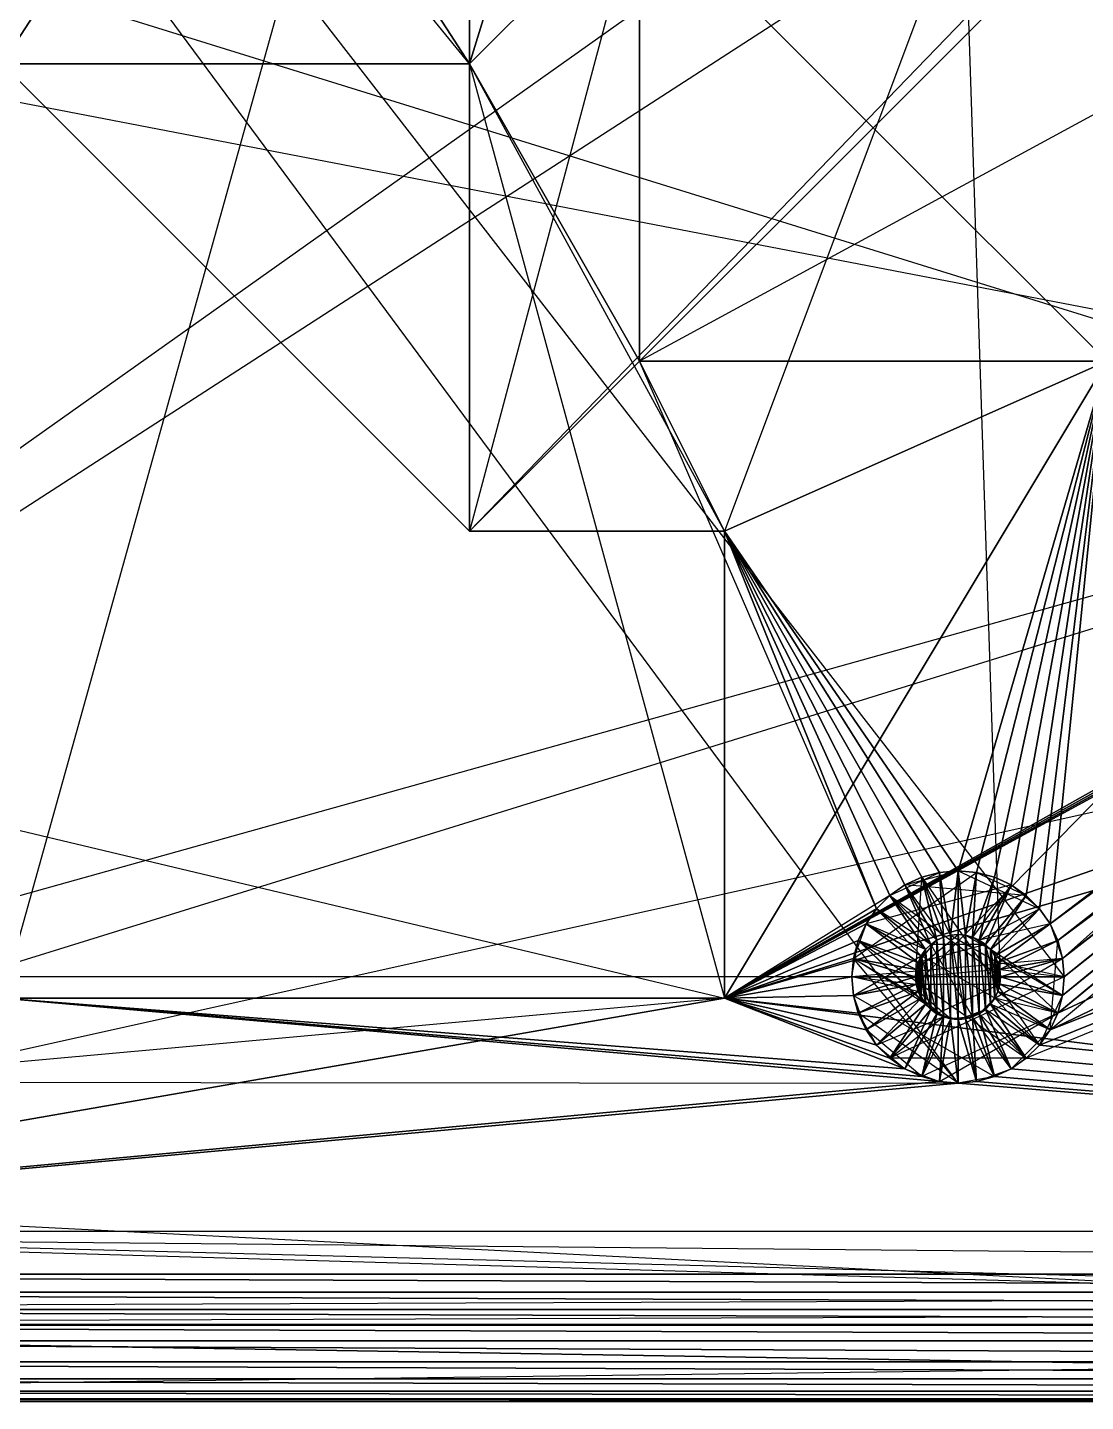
# Model space of a CAD drawing. Extents: x -139 to 143, y -92 to 96.
# Drawn here: x -56.2 to 2.4, y -92.4 to -16.4 of the extents above; entities that cross this region are included whole.
import ezdxf

# ---------------------------------------------------------------- set-up
doc = ezdxf.new("R2010")
doc.units = 0
doc.layers.get('0').update_dxf_attribs({"linetype": 'CONTINUOUS'})

msp = doc.modelspace()

# ---------------------------------------------------------------- linework, layer by layer
at = {"color": 7}
for points in [[(129.709, -88.192, -0.822), (-124.985, -88.192, -0.822), (-129.233, -92.422, -0.822), (-124.985, -88.192, -0.822), (-125.885, -88.822, -0.822), (-129.233, -92.422, -0.822), (-129.233, -92.422, -0.822), (-125.885, -88.822, -0.822), (-126.943, -89.316, -0.822), (-129.233, -92.422, -0.822), (-129.233, -92.422, -0.822), (-126.943, -89.316, -0.822), (-128.07, -89.618, -0.822), (-129.233, -92.422, -0.822), (-129.233, -92.422, -0.822), (-128.07, -89.618, -0.822), (-129.233, -89.72, -0.822), (-129.233, -92.422, -0.822), (-124.985, -88.192, -0.822), (-129.233, -92.422, -0.822), (133.958, -92.422, -0.822), (-124.985, -88.192, -0.822), (133.958, 95.572, -0.822)], [(133.958, 95.572, 5.052), (-129.233, 95.572, -0.587), (133.958, 95.572, 5.052), (-129.233, 95.572, 5.052), (-129.233, 95.572, -0.587), (-129.233, -92.422, -0.587), (133.958, -92.422, -0.822), (-129.233, -92.422, -0.822), (-129.233, -92.422, -0.587), (-129.233, -92.422, -0.587), (133.958, -92.422, -0.587)], [(143.358, -83.022, -0.822), (-138.633, -83.022, -0.587), (-135.931, -83.022, -0.822), (-138.633, -83.022, -0.822), (-138.633, -83.022, -0.587), (-135.931, -83.022, -0.822), (-138.633, -83.022, -0.587), (-135.931, -83.022, -0.587), (-135.931, -83.022, -0.822), (-129.233, -92.422, -0.587), (-129.233, -89.72, -0.822), (-129.233, -89.72, -0.587), (-129.233, -92.422, -0.587), (-129.233, -89.72, -0.822), (-129.233, -92.422, -0.587), (-129.233, -92.422, -0.822), (-129.233, -89.72, -0.822), (-129.233, 92.869, -0.587)], [(132.326, -92.279, 5.052), (-127.601, -92.279, 5.052), (-126.019, -91.855, 5.052), (132.326, -92.279, 5.052), (-127.601, -92.279, 5.052), (133.958, -92.422, 5.052), (-129.233, -92.422, 5.052), (-127.601, -92.279, 5.052), (-121.422, 91.342, 5.052), (126.757, 92.214, 5.052)], [(133.958, -92.422, -0.587), (-134.403, -78.774, -0.822), (-134.403, 81.923, -5.287), (-134.403, 81.923, -0.822), (-134.403, -78.774, -0.822), (-134.403, 81.923, -5.287), (-134.403, -78.774, -0.822), (-134.403, -78.774, -5.287), (-134.403, 81.923, -5.287), (-134.403, -75.211, 5.287), (-134.403, 78.361, 5.052), (-134.403, 78.361, 5.287), (-134.403, -75.211, 5.287), (-134.403, 78.361, 5.052), (-134.403, -75.211, 5.287), (-134.403, -75.211, 5.052), (-134.403, 78.361, 5.052), (128.158, 89.521, -5.287), (-122.968, 88.522, -5.287), (127.692, 88.522, -5.287)], [(124.893, -85.372, -0.587), (-122.968, -85.372, -5.287), (127.692, -85.372, -5.287), (-120.169, -85.372, -0.587), (-122.968, -85.372, -5.287), (124.893, -85.372, -0.587), (-120.169, -85.372, -0.587), (-122.968, -85.372, -5.287), (-120.169, -85.372, -0.587), (-122.968, -85.372, -0.587), (-122.968, -85.372, -5.287), (-120.169, 88.522, -0.117), (124.893, 88.522, -0.587), (-120.169, 88.522, -0.587), (-120.169, 88.522, -0.117), (124.893, 88.522, -0.587), (-120.169, 88.522, -0.117), (124.893, 88.522, -0.117)], [(-138.633, 86.172, -0.822), (-135.033, -79.674, -0.822), (-138.633, -83.022, -0.822), (-135.527, -80.732, -0.822), (-135.033, -79.674, -0.822), (-135.527, -80.732, -0.822), (-138.633, -83.022, -0.822), (-135.829, -81.859, -0.822), (-135.527, -80.732, -0.822), (-135.829, -81.859, -0.822), (-138.633, -83.022, -0.822), (-135.931, -83.022, -0.822), (-135.829, -81.859, -0.822), (132.795, -89.618, -0.822)], [(-123.433, -86.371, -5.287), (143.358, 86.172, 5.052)], [(-134.403, 81.923, -5.287), (-134.364, -78.717, -5.287), (-134.403, 81.923, -5.287), (-134.403, -78.774, -5.287), (-134.364, -78.717, -5.287), (-122.968, -85.372, -5.287), (128.158, -86.371, -5.287)], [(-7.002, 71.664, -0.117), (-2.373, -68.515, -0.117), (-2.373, -69.331, -0.117), (-2.338, -68.923, -0.117), (-2.373, -68.515, -0.117), (-2.479, -68.119, -0.117), (-2.373, -69.331, -0.117), (-2.373, -68.515, -0.117), (-2.479, -68.119, -0.117), (-2.479, -68.119, -0.117), (-2.479, -69.727, -0.117), (-2.373, -69.331, -0.117), (-2.479, -68.119, -0.117), (-2.652, -67.748, -0.117), (-2.479, -69.727, -0.117), (-2.479, -68.119, -0.117), (-2.652, -67.748, -0.117), (-2.652, -67.748, -0.117), (-2.652, -70.098, -0.117), (-2.479, -69.727, -0.117), (-2.652, -67.748, -0.117), (-2.887, -67.412, -0.117), (-2.652, -70.098, -0.117), (-2.652, -67.748, -0.117), (-2.887, -67.412, -0.117), (-2.887, -67.412, -0.117), (-2.887, -70.433, -0.117), (-2.652, -70.098, -0.117), (-2.887, -67.412, -0.117), (-3.177, -67.123, -0.117), (-2.887, -70.433, -0.117), (-2.887, -67.412, -0.117), (-3.177, -67.123, -0.117), (-3.177, -67.123, -0.117), (-3.177, -70.723, -0.117), (-2.887, -70.433, -0.117), (-3.177, -67.123, -0.117), (-3.513, -66.888, -0.117), (-3.177, -70.723, -0.117), (-3.177, -67.123, -0.117), (-3.513, -66.888, -0.117), (-3.513, -66.888, -0.117), (-3.513, -70.958, -0.117), (-3.177, -70.723, -0.117), (-3.513, -66.888, -0.117), (-3.884, -66.715, -0.117), (-3.513, -70.958, -0.117), (-3.513, -66.888, -0.117), (-3.884, -66.715, -0.117), (-3.884, -66.715, -0.117), (-3.884, -71.131, -0.117), (-3.513, -70.958, -0.117), (-3.884, -66.715, -0.117), (-4.28, -66.609, -0.117), (-3.884, -71.131, -0.117), (-3.884, -66.715, -0.117), (-4.28, -66.609, -0.117), (-4.28, -66.609, -0.117), (-4.28, -71.237, -0.117), (-3.884, -71.131, -0.117), (-4.28, -66.609, -0.117), (-4.688, -66.573, -0.117), (-4.28, -71.237, -0.117), (-4.28, -66.609, -0.117), (-4.688, -66.573, -0.117), (-4.688, -66.573, -0.117), (-4.688, -71.273, -0.117), (-4.28, -71.237, -0.117), (-4.688, -66.573, -0.117), (-5.096, -66.609, -0.117), (-4.688, -71.273, -0.117), (-4.688, -66.573, -0.117), (-5.096, -66.609, -0.117), (-5.096, -66.609, -0.117), (-5.096, -71.237, -0.117), (-4.688, -71.273, -0.117), (-5.096, -66.609, -0.117), (-5.491, -66.715, -0.117), (-5.096, -71.237, -0.117), (-5.096, -66.609, -0.117), (-5.491, -66.715, -0.117), (-5.491, -66.715, -0.117), (-5.491, -71.131, -0.117), (-5.096, -71.237, -0.117), (-5.491, -66.715, -0.117), (-5.863, -66.888, -0.117), (-5.491, -71.131, -0.117), (-5.491, -66.715, -0.117), (-5.863, -66.888, -0.117), (-5.863, -66.888, -0.117), (-5.863, -70.958, -0.117), (-5.491, -71.131, -0.117), (-5.863, -66.888, -0.117), (-6.198, -67.123, -0.117), (-5.863, -70.958, -0.117), (-5.863, -66.888, -0.117), (-6.198, -67.123, -0.117), (-6.198, -67.123, -0.117), (-6.198, -70.723, -0.117), (-5.863, -70.958, -0.117), (-6.198, -67.123, -0.117), (-6.488, -67.412, -0.117), (-6.198, -70.723, -0.117), (-6.198, -67.123, -0.117), (-6.488, -67.412, -0.117), (-6.488, -67.412, -0.117), (-6.488, -70.433, -0.117), (-6.198, -70.723, -0.117), (-6.488, -67.412, -0.117), (-6.723, -67.748, -0.117), (-6.488, -70.433, -0.117), (-6.488, -67.412, -0.117), (-6.723, -67.748, -0.117), (-6.723, -67.748, -0.117), (-6.723, -70.098, -0.117), (-6.488, -70.433, -0.117), (-6.723, -67.748, -0.117), (-6.896, -68.119, -0.117), (-6.723, -70.098, -0.117), (-6.723, -67.748, -0.117), (-6.896, -68.119, -0.117), (-6.896, -68.119, -0.117), (-6.896, -69.727, -0.117), (-6.723, -70.098, -0.117), (-6.896, -68.119, -0.117), (-7.002, -68.515, -0.117), (-6.896, -69.727, -0.117), (-6.896, -68.119, -0.117), (-7.002, -68.515, -0.117), (-7.002, -68.515, -0.117), (-7.002, -69.331, -0.117), (-6.896, -69.727, -0.117), (-7.002, -68.515, -0.117), (-7.002, -69.331, -0.117), (-7.002, -68.515, -0.117), (-7.037, -68.923, -0.117), (-7.002, -69.331, -0.117), (136.308, 77.107, -0.117)], [(-109.414, -74.708, -0.117), (-4.688, -74.798, -0.117), (-120.169, -85.372, -0.117), (124.893, -85.372, -0.117), (-4.688, -74.798, -0.117), (-115.522, 75.01, -0.117)], [(-17.612, 73.247, -0.117), (-57.561, -70.098, -0.117)], [(-108.084, 72.072, -9.4), (1.187, -68.923, -9.4), (1.098, -67.903, -0.117), (1.098, -67.903, -9.4), (1.187, -68.923, -9.4), (1.098, -67.903, -0.117), (1.187, -68.923, -9.4), (1.187, -68.923, -0.117), (1.098, -67.903, -0.117), (-10.562, -68.923, -0.117), (-10.473, -67.903, -9.4), (-10.473, -67.903, -0.117), (-10.562, -68.923, -0.117), (-10.473, -67.903, -9.4), (-10.562, -68.923, -0.117), (-10.562, -68.923, -9.4), (-10.473, -67.903, -9.4), (-3.667, -63.137, -0.117), (-4.688, -63.048, -9.4), (-3.667, -63.137, -9.4), (-3.667, -63.137, -0.117), (-4.688, -63.048, -9.4), (-3.667, -63.137, -0.117), (-4.688, -63.048, -0.117), (-4.688, -63.048, -9.4), (-0.187, -65.147, -9.4), (-0.911, -64.423, -0.117), (-0.911, -64.423, -9.4), (-0.187, -65.147, -9.4), (-0.911, -64.423, -0.117), (-0.187, -65.147, -9.4), (-0.187, -65.147, -0.117), (-0.911, -64.423, -0.117), (-7.625, -63.835, -0.117), (-8.464, -64.423, -9.4), (-7.625, -63.835, -9.4), (-7.625, -63.835, -0.117), (-8.464, -64.423, -9.4), (-7.625, -63.835, -0.117), (-8.464, -64.423, -0.117), (-8.464, -64.423, -9.4), (-5.708, -63.137, -0.117), (-6.697, -63.402, -9.4), (-5.708, -63.137, -9.4), (-5.708, -63.137, -0.117), (-6.697, -63.402, -9.4), (-5.708, -63.137, -0.117), (-6.697, -63.402, -0.117), (-6.697, -63.402, -9.4), (-0.187, -72.699, -9.4), (0.4, -71.86, -0.117), (0.4, -71.86, -9.4), (-0.187, -72.699, -9.4), (0.4, -71.86, -0.117), (-0.187, -72.699, -9.4), (-0.187, -72.699, -0.117), (0.4, -71.86, -0.117), (0.833, -66.914, -9.4), (0.4, -65.985, -0.117), (0.4, -65.985, -9.4), (0.833, -66.914, -9.4), (0.4, -65.985, -0.117), (0.833, -66.914, -9.4), (0.833, -66.914, -0.117), (0.4, -65.985, -0.117), (1.098, -67.903, -9.4), (0.833, -66.914, -0.117), (0.833, -66.914, -9.4), (1.098, -67.903, -9.4), (0.833, -66.914, -0.117), (1.098, -67.903, -9.4), (1.098, -67.903, -0.117), (0.833, -66.914, -0.117), (0.4, -65.985, -9.4), (-0.187, -65.147, -0.117), (-0.187, -65.147, -9.4), (0.4, -65.985, -9.4), (-0.187, -65.147, -0.117), (0.4, -65.985, -9.4), (0.4, -65.985, -0.117), (-0.187, -65.147, -0.117), (-1.75, -63.835, -0.117), (-2.678, -63.402, -9.4), (-1.75, -63.835, -9.4), (-1.75, -63.835, -0.117), (-2.678, -63.402, -9.4), (-1.75, -63.835, -0.117), (-2.678, -63.402, -0.117), (-2.678, -63.402, -9.4), (-2.678, -63.402, -0.117), (-3.667, -63.137, -9.4), (-2.678, -63.402, -9.4), (-2.678, -63.402, -0.117), (-3.667, -63.137, -9.4), (-2.678, -63.402, -0.117), (-3.667, -63.137, -0.117), (-3.667, -63.137, -9.4), (-0.911, -64.423, -0.117), (-1.75, -63.835, -9.4), (-0.911, -64.423, -9.4), (-0.911, -64.423, -0.117), (-1.75, -63.835, -9.4), (-0.911, -64.423, -0.117), (-1.75, -63.835, -0.117), (-1.75, -63.835, -9.4), (-9.775, -65.985, -0.117), (-9.188, -65.147, -9.4), (-9.188, -65.147, -0.117), (-9.775, -65.985, -0.117), (-9.188, -65.147, -9.4), (-9.775, -65.985, -0.117), (-9.775, -65.985, -9.4), (-9.188, -65.147, -9.4), (-9.188, -65.147, -0.117), (-8.464, -64.423, -9.4), (-8.464, -64.423, -0.117), (-9.188, -65.147, -0.117), (-8.464, -64.423, -9.4), (-9.188, -65.147, -0.117), (-9.188, -65.147, -9.4), (-8.464, -64.423, -9.4), (-2.338, -68.923, -9.4), (1.187, -68.923, -9.4), (1.098, -67.903, -9.4), (-2.338, -68.923, -9.4), (-2.373, -68.515, -9.4), (1.098, -67.903, -9.4), (0.833, -66.914, -9.4), (-2.373, -68.515, -9.4), (1.187, -68.923, -9.4), (-2.338, -68.923, -9.4), (1.098, -69.943, -9.4), (1.187, -68.923, -9.4), (-2.479, -68.119, -9.4), (0.833, -66.914, -9.4), (0.4, -65.985, -9.4), (-2.479, -68.119, -9.4), (-2.373, -69.331, -9.4), (1.098, -69.943, -9.4), (-2.338, -68.923, -9.4), (-2.373, -69.331, -9.4), (-2.652, -67.748, -9.4), (0.4, -65.985, -9.4), (-0.187, -65.147, -9.4), (-2.652, -67.748, -9.4), (1.098, -69.943, -9.4), (-2.373, -69.331, -9.4), (0.833, -70.932, -9.4), (1.098, -69.943, -9.4), (-2.887, -67.412, -9.4), (-0.187, -65.147, -9.4), (-0.911, -64.423, -9.4), (-2.887, -67.412, -9.4), (-2.479, -69.727, -9.4), (0.833, -70.932, -9.4), (-2.373, -69.331, -9.4), (-2.479, -69.727, -9.4), (-3.177, -67.123, -9.4), (-0.911, -64.423, -9.4), (-1.75, -63.835, -9.4), (-3.177, -67.123, -9.4), (0.833, -70.932, -9.4), (-2.479, -69.727, -9.4), (0.4, -71.86, -9.4), (0.833, -70.932, -9.4), (-2.652, -70.098, -9.4), (0.4, -71.86, -9.4), (-2.479, -69.727, -9.4), (-2.652, -70.098, -9.4), (1.098, -67.903, -9.4), (-2.373, -68.515, -9.4), (-2.338, -68.923, -9.4), (1.098, -67.903, -9.4), (0.833, -66.914, -9.4), (-2.479, -68.119, -9.4), (-2.373, -68.515, -9.4), (0.833, -66.914, -9.4), (0.4, -65.985, -9.4), (-2.652, -67.748, -9.4), (-2.479, -68.119, -9.4), (0.4, -65.985, -9.4), (-3.513, -66.888, -9.4), (-1.75, -63.835, -9.4), (-2.678, -63.402, -9.4), (-3.513, -66.888, -9.4), (-0.187, -65.147, -9.4), (-2.887, -67.412, -9.4), (-2.652, -67.748, -9.4), (-0.187, -65.147, -9.4), (-0.911, -64.423, -9.4), (-3.177, -67.123, -9.4), (-2.887, -67.412, -9.4), (-0.911, -64.423, -9.4), (-1.75, -63.835, -9.4), (-3.513, -66.888, -9.4), (-3.177, -67.123, -9.4), (-1.75, -63.835, -9.4), (-3.884, -66.715, -9.4), (-2.678, -63.402, -9.4), (-3.667, -63.137, -9.4), (-3.884, -66.715, -9.4), (-2.678, -63.402, -9.4), (-3.884, -66.715, -9.4), (-3.513, -66.888, -9.4), (-2.678, -63.402, -9.4), (-3.667, -63.137, -9.4), (-4.28, -66.609, -9.4), (-3.884, -66.715, -9.4), (-3.667, -63.137, -9.4), (-4.688, -63.048, -9.4), (-4.28, -66.609, -9.4), (-3.667, -63.137, -9.4), (-4.688, -63.048, -9.4), (-4.688, -63.048, -9.4), (-4.688, -66.573, -9.4), (-4.28, -66.609, -9.4), (-4.688, -63.048, -9.4), (-4.688, -63.048, -9.4), (-5.096, -66.609, -9.4), (-4.688, -66.573, -9.4), (-4.688, -63.048, -9.4), (-5.708, -63.137, -9.4), (-5.096, -66.609, -9.4), (-4.688, -63.048, -9.4), (-5.708, -63.137, -9.4), (-5.096, -66.609, -9.4), (-5.708, -63.137, -9.4), (-5.491, -66.715, -9.4), (-5.096, -66.609, -9.4), (-6.697, -63.402, -9.4), (-5.491, -66.715, -9.4), (-5.708, -63.137, -9.4), (-6.697, -63.402, -9.4), (-5.491, -66.715, -9.4), (-6.697, -63.402, -9.4), (-5.863, -66.888, -9.4), (-5.491, -66.715, -9.4), (-7.625, -63.835, -9.4), (-5.863, -66.888, -9.4), (-6.697, -63.402, -9.4), (-7.625, -63.835, -9.4), (-5.863, -66.888, -9.4), (-7.625, -63.835, -9.4), (-6.198, -67.123, -9.4), (-5.863, -66.888, -9.4), (-8.464, -64.423, -9.4), (-6.198, -67.123, -9.4), (-7.625, -63.835, -9.4), (-8.464, -64.423, -9.4), (-6.198, -67.123, -9.4), (-8.464, -64.423, -9.4), (-6.488, -67.412, -9.4), (-6.198, -67.123, -9.4), (-9.188, -65.147, -9.4), (-6.488, -67.412, -9.4), (-8.464, -64.423, -9.4), (-9.188, -65.147, -9.4), (-6.488, -67.412, -9.4), (-9.188, -65.147, -9.4), (-6.723, -67.748, -9.4), (-6.488, -67.412, -9.4), (-9.775, -65.985, -9.4), (-6.723, -67.748, -9.4), (-9.188, -65.147, -9.4), (-9.775, -65.985, -9.4), (0.4, -71.86, -9.4), (-2.652, -70.098, -9.4), (-0.187, -72.699, -9.4), (0.4, -71.86, -9.4), (-2.887, -70.433, -9.4), (-0.187, -72.699, -9.4), (-2.652, -70.098, -9.4), (-2.887, -70.433, -9.4), (-0.187, -72.699, -9.4), (-2.887, -70.433, -9.4), (-0.911, -73.423, -9.4), (-0.187, -72.699, -9.4), (-3.177, -70.723, -9.4), (-0.911, -73.423, -9.4), (-2.887, -70.433, -9.4), (-3.177, -70.723, -9.4), (-0.911, -73.423, -9.4), (-3.177, -70.723, -9.4), (-1.75, -74.011, -9.4), (-0.911, -73.423, -9.4), (-3.513, -70.958, -9.4), (-1.75, -74.011, -9.4), (-3.177, -70.723, -9.4), (-3.513, -70.958, -9.4), (-1.75, -74.011, -9.4), (-3.513, -70.958, -9.4), (-2.678, -74.443, -9.4), (-1.75, -74.011, -9.4), (-3.884, -71.131, -9.4), (-2.678, -74.443, -9.4), (-3.513, -70.958, -9.4), (-3.884, -71.131, -9.4), (-2.678, -74.443, -9.4), (-3.884, -71.131, -9.4), (-3.667, -74.708, -9.4), (-2.678, -74.443, -9.4), (-4.28, -71.237, -9.4), (-3.667, -74.708, -9.4), (-3.884, -71.131, -9.4), (-4.28, -71.237, -9.4), (-4.688, -71.273, -9.4), (-3.667, -74.708, -9.4), (-4.28, -71.237, -9.4), (-4.688, -71.273, -9.4), (-4.688, -71.273, -9.4), (-4.688, -74.798, -9.4), (-3.667, -74.708, -9.4), (-4.688, -71.273, -9.4), (-5.096, -71.237, -9.4), (-4.688, -74.798, -9.4), (-4.688, -71.273, -9.4), (-5.096, -71.237, -9.4), (-5.708, -74.708, -9.4), (-5.096, -71.237, -9.4), (-5.491, -71.131, -9.4), (-5.708, -74.708, -9.4), (-5.096, -71.237, -9.4), (-5.708, -74.708, -9.4), (-4.688, -74.798, -9.4), (-5.096, -71.237, -9.4), (-6.697, -74.443, -9.4), (-5.491, -71.131, -9.4), (-5.863, -70.958, -9.4), (-6.697, -74.443, -9.4), (-7.625, -74.011, -9.4), (-5.863, -70.958, -9.4), (-6.198, -70.723, -9.4), (-7.625, -74.011, -9.4), (-8.464, -73.423, -9.4), (-6.198, -70.723, -9.4), (-6.488, -70.433, -9.4), (-8.464, -73.423, -9.4), (-5.491, -71.131, -9.4), (-6.697, -74.443, -9.4), (-5.708, -74.708, -9.4), (-5.491, -71.131, -9.4), (-9.188, -72.699, -9.4), (-6.488, -70.433, -9.4), (-6.723, -70.098, -9.4), (-9.188, -72.699, -9.4), (-9.775, -71.86, -9.4), (-6.723, -70.098, -9.4), (-6.896, -69.727, -9.4), (-9.775, -71.86, -9.4), (-10.208, -70.932, -9.4), (-6.896, -69.727, -9.4), (-7.002, -69.331, -9.4), (-10.208, -70.932, -9.4), (-10.473, -69.943, -9.4), (-7.002, -69.331, -9.4), (-7.037, -68.923, -9.4), (-10.473, -69.943, -9.4), (-6.723, -67.748, -9.4), (-9.775, -65.985, -9.4), (-6.896, -68.119, -9.4), (-6.723, -67.748, -9.4), (-5.863, -70.958, -9.4), (-7.625, -74.011, -9.4), (-6.697, -74.443, -9.4), (-5.863, -70.958, -9.4), (-10.208, -66.914, -9.4), (-6.896, -68.119, -9.4), (-9.775, -65.985, -9.4), (-10.208, -66.914, -9.4), (-6.198, -70.723, -9.4), (-8.464, -73.423, -9.4), (-7.625, -74.011, -9.4), (-6.198, -70.723, -9.4), (-6.896, -68.119, -9.4), (-10.208, -66.914, -9.4), (-7.002, -68.515, -9.4), (-6.896, -68.119, -9.4), (-6.488, -70.433, -9.4), (-9.188, -72.699, -9.4), (-8.464, -73.423, -9.4), (-6.488, -70.433, -9.4), (-10.473, -67.903, -9.4), (-7.002, -68.515, -9.4), (-10.208, -66.914, -9.4), (-10.473, -67.903, -9.4), (-6.723, -70.098, -9.4), (-9.775, -71.86, -9.4), (-9.188, -72.699, -9.4), (-6.723, -70.098, -9.4), (-7.002, -68.515, -9.4), (-10.473, -67.903, -9.4), (-7.037, -68.923, -9.4), (-7.002, -68.515, -9.4), (-6.896, -69.727, -9.4), (-10.208, -70.932, -9.4), (-9.775, -71.86, -9.4), (-6.896, -69.727, -9.4), (-10.562, -68.923, -9.4), (-7.037, -68.923, -9.4), (-10.473, -67.903, -9.4), (-10.562, -68.923, -9.4), (-7.002, -69.331, -9.4), (-10.473, -69.943, -9.4), (-10.208, -70.932, -9.4), (-7.002, -69.331, -9.4), (-7.037, -68.923, -9.4), (-10.562, -68.923, -9.4), (-10.473, -69.943, -9.4), (-7.037, -68.923, -9.4), (-6.697, -63.402, -0.117), (-7.625, -63.835, -9.4), (-6.697, -63.402, -9.4), (-6.697, -63.402, -0.117), (-7.625, -63.835, -9.4), (-6.697, -63.402, -0.117), (-7.625, -63.835, -0.117), (-7.625, -63.835, -9.4), (-4.688, -63.048, -0.117), (-5.708, -63.137, -9.4), (-4.688, -63.048, -9.4), (-4.688, -63.048, -0.117), (-5.708, -63.137, -9.4), (-4.688, -63.048, -0.117), (-5.708, -63.137, -0.117), (-5.708, -63.137, -9.4), (-3.667, -74.708, -0.117), (-2.678, -74.443, -9.4), (-3.667, -74.708, -9.4), (-3.667, -74.708, -0.117), (-2.678, -74.443, -9.4), (-3.667, -74.708, -0.117), (-2.678, -74.443, -0.117), (-2.678, -74.443, -9.4), (-4.688, -74.798, -0.117), (-3.667, -74.708, -9.4), (-4.688, -74.798, -9.4), (-4.688, -74.798, -0.117), (-3.667, -74.708, -9.4), (-4.688, -74.798, -0.117), (-3.667, -74.708, -0.117), (-3.667, -74.708, -9.4), (-1.75, -74.011, -0.117), (-0.911, -73.423, -9.4), (-1.75, -74.011, -9.4), (-1.75, -74.011, -0.117), (-0.911, -73.423, -9.4), (-1.75, -74.011, -0.117), (-0.911, -73.423, -0.117), (-0.911, -73.423, -9.4), (-8.464, -73.423, -0.117), (-9.188, -72.699, -9.4), (-9.188, -72.699, -0.117), (-8.464, -73.423, -0.117), (-9.188, -72.699, -9.4), (-8.464, -73.423, -0.117), (-8.464, -73.423, -9.4), (-9.188, -72.699, -9.4), (-7.625, -74.011, -0.117), (-6.697, -74.443, -9.4), (-7.625, -74.011, -9.4), (-7.625, -74.011, -0.117), (-6.697, -74.443, -9.4), (-7.625, -74.011, -0.117), (-6.697, -74.443, -0.117), (-6.697, -74.443, -9.4), (-9.775, -71.86, -0.117), (-10.208, -70.932, -9.4), (-10.208, -70.932, -0.117), (-9.775, -71.86, -0.117), (-10.208, -70.932, -9.4), (-9.775, -71.86, -0.117), (-9.775, -71.86, -9.4), (-10.208, -70.932, -9.4), (-9.188, -72.699, -0.117), (-9.775, -71.86, -9.4), (-9.775, -71.86, -0.117), (-9.188, -72.699, -0.117), (-9.775, -71.86, -9.4), (-9.188, -72.699, -0.117), (-9.188, -72.699, -9.4), (-9.775, -71.86, -9.4), (-10.473, -69.943, -0.117), (-10.562, -68.923, -9.4), (-10.562, -68.923, -0.117), (-10.473, -69.943, -0.117), (-10.562, -68.923, -9.4), (-10.473, -69.943, -0.117), (-10.473, -69.943, -9.4), (-10.562, -68.923, -9.4), (-10.208, -66.914, -0.117), (-9.775, -65.985, -9.4), (-9.775, -65.985, -0.117), (-10.208, -66.914, -0.117), (-9.775, -65.985, -9.4), (-10.208, -66.914, -0.117), (-10.208, -66.914, -9.4), (-9.775, -65.985, -9.4), (-10.473, -67.903, -0.117), (-10.208, -66.914, -9.4), (-10.208, -66.914, -0.117), (-10.473, -67.903, -0.117), (-10.208, -66.914, -9.4), (-10.473, -67.903, -0.117), (-10.473, -67.903, -9.4), (-10.208, -66.914, -9.4), (-0.911, -73.423, -9.4), (-0.187, -72.699, -0.117), (-0.187, -72.699, -9.4), (-0.911, -73.423, -9.4), (-0.187, -72.699, -0.117), (-0.911, -73.423, -9.4), (-0.911, -73.423, -0.117), (-0.187, -72.699, -0.117), (1.098, -69.943, -9.4), (1.187, -68.923, -0.117), (1.187, -68.923, -9.4), (1.098, -69.943, -9.4), (1.187, -68.923, -0.117), (1.098, -69.943, -9.4), (1.098, -69.943, -0.117), (1.187, -68.923, -0.117), (-8.464, -73.423, -0.117), (-7.625, -74.011, -9.4), (-8.464, -73.423, -9.4), (-8.464, -73.423, -0.117), (-7.625, -74.011, -9.4), (-8.464, -73.423, -0.117), (-7.625, -74.011, -0.117), (-7.625, -74.011, -9.4), (-5.708, -74.708, -0.117), (-4.688, -74.798, -9.4), (-5.708, -74.708, -9.4), (-5.708, -74.708, -0.117), (-4.688, -74.798, -9.4), (-5.708, -74.708, -0.117), (-4.688, -74.798, -0.117), (-4.688, -74.798, -9.4), (-10.208, -70.932, -0.117), (-10.473, -69.943, -9.4), (-10.473, -69.943, -0.117), (-10.208, -70.932, -0.117), (-10.473, -69.943, -9.4), (-10.208, -70.932, -0.117), (-10.208, -70.932, -9.4), (-10.473, -69.943, -9.4), (-2.678, -74.443, -0.117), (-1.75, -74.011, -9.4), (-2.678, -74.443, -9.4), (-2.678, -74.443, -0.117), (-1.75, -74.011, -9.4), (-2.678, -74.443, -0.117), (-1.75, -74.011, -0.117), (-1.75, -74.011, -9.4), (0.4, -71.86, -9.4), (0.833, -70.932, -0.117), (0.833, -70.932, -9.4), (0.4, -71.86, -9.4), (0.833, -70.932, -0.117), (0.4, -71.86, -9.4), (0.4, -71.86, -0.117), (0.833, -70.932, -0.117), (-6.697, -74.443, -0.117), (-5.708, -74.708, -9.4), (-6.697, -74.443, -9.4), (-6.697, -74.443, -0.117), (-5.708, -74.708, -9.4), (-6.697, -74.443, -0.117), (-5.708, -74.708, -0.117), (-5.708, -74.708, -9.4), (0.833, -70.932, -9.4), (1.098, -69.943, -0.117), (1.098, -69.943, -9.4), (0.833, -70.932, -9.4), (1.098, -69.943, -0.117), (0.833, -70.932, -9.4), (0.833, -70.932, -0.117), (1.098, -69.943, -0.117), (-2.338, -68.923, -0.117), (-2.373, -68.515, -9.4), (-2.373, -68.515, -0.117), (-2.338, -68.923, -0.117), (-2.373, -68.515, -9.4), (-2.338, -68.923, -0.117), (-2.338, -68.923, -9.4), (-2.373, -68.515, -9.4), (-7.037, -68.923, -9.4), (-7.002, -68.515, -0.117), (-7.002, -68.515, -9.4), (-7.037, -68.923, -9.4), (-7.002, -68.515, -0.117), (-7.037, -68.923, -9.4), (-7.037, -68.923, -0.117), (-7.002, -68.515, -0.117), (-4.688, -66.573, -0.117), (-4.28, -66.609, -9.4), (-4.688, -66.573, -9.4), (-4.688, -66.573, -0.117), (-4.28, -66.609, -9.4), (-4.688, -66.573, -0.117), (-4.28, -66.609, -0.117), (-4.28, -66.609, -9.4), (-2.887, -67.412, -0.117), (-3.177, -67.123, -9.4), (-3.177, -67.123, -0.117), (-2.887, -67.412, -0.117), (-3.177, -67.123, -9.4), (-2.887, -67.412, -0.117), (-2.887, -67.412, -9.4), (-3.177, -67.123, -9.4), (-6.198, -67.123, -0.117), (-5.863, -66.888, -9.4), (-6.198, -67.123, -9.4), (-6.198, -67.123, -0.117), (-5.863, -66.888, -9.4), (-6.198, -67.123, -0.117), (-5.863, -66.888, -0.117), (-5.863, -66.888, -9.4), (-5.491, -66.715, -0.117), (-5.096, -66.609, -9.4), (-5.491, -66.715, -9.4), (-5.491, -66.715, -0.117), (-5.096, -66.609, -9.4), (-5.491, -66.715, -0.117), (-5.096, -66.609, -0.117), (-5.096, -66.609, -9.4), (-2.479, -68.119, -0.117), (-2.652, -67.748, -9.4), (-2.652, -67.748, -0.117), (-2.479, -68.119, -0.117), (-2.652, -67.748, -9.4), (-2.479, -68.119, -0.117), (-2.479, -68.119, -9.4), (-2.652, -67.748, -9.4), (-2.373, -68.515, -0.117), (-2.479, -68.119, -9.4), (-2.479, -68.119, -0.117), (-2.373, -68.515, -0.117), (-2.479, -68.119, -9.4), (-2.373, -68.515, -0.117), (-2.373, -68.515, -9.4), (-2.479, -68.119, -9.4), (-2.652, -67.748, -0.117), (-2.887, -67.412, -9.4), (-2.887, -67.412, -0.117), (-2.652, -67.748, -0.117), (-2.887, -67.412, -9.4), (-2.652, -67.748, -0.117), (-2.652, -67.748, -9.4), (-2.887, -67.412, -9.4), (-3.884, -66.715, -0.117), (-3.513, -66.888, -9.4), (-3.884, -66.715, -9.4), (-3.884, -66.715, -0.117), (-3.513, -66.888, -9.4), (-3.884, -66.715, -0.117), (-3.513, -66.888, -0.117), (-3.513, -66.888, -9.4), (-4.28, -66.609, -0.117), (-3.884, -66.715, -9.4), (-4.28, -66.609, -9.4), (-4.28, -66.609, -0.117), (-3.884, -66.715, -9.4), (-4.28, -66.609, -0.117), (-3.884, -66.715, -0.117), (-3.884, -66.715, -9.4), (-3.513, -66.888, -0.117), (-3.177, -67.123, -9.4), (-3.513, -66.888, -9.4), (-3.513, -66.888, -0.117), (-3.177, -67.123, -9.4), (-3.513, -66.888, -0.117), (-3.177, -67.123, -0.117), (-3.177, -67.123, -9.4), (-6.896, -68.119, -9.4), (-6.723, -67.748, -0.117), (-6.723, -67.748, -9.4), (-6.896, -68.119, -9.4), (-6.723, -67.748, -0.117), (-6.896, -68.119, -9.4), (-6.896, -68.119, -0.117), (-6.723, -67.748, -0.117), (-6.723, -67.748, -9.4), (-6.488, -67.412, -0.117), (-6.488, -67.412, -9.4), (-6.723, -67.748, -9.4), (-6.488, -67.412, -0.117), (-6.723, -67.748, -9.4), (-6.723, -67.748, -0.117), (-6.488, -67.412, -0.117), (-7.002, -68.515, -9.4), (-6.896, -68.119, -0.117), (-6.896, -68.119, -9.4), (-7.002, -68.515, -9.4), (-6.896, -68.119, -0.117), (-7.002, -68.515, -9.4), (-7.002, -68.515, -0.117), (-6.896, -68.119, -0.117), (-5.863, -66.888, -0.117), (-5.491, -66.715, -9.4), (-5.863, -66.888, -9.4), (-5.863, -66.888, -0.117), (-5.491, -66.715, -9.4), (-5.863, -66.888, -0.117), (-5.491, -66.715, -0.117), (-5.491, -66.715, -9.4), (-5.096, -66.609, -0.117), (-4.688, -66.573, -9.4), (-5.096, -66.609, -9.4), (-5.096, -66.609, -0.117), (-4.688, -66.573, -9.4), (-5.096, -66.609, -0.117), (-4.688, -66.573, -0.117), (-4.688, -66.573, -9.4), (-4.28, -71.237, -0.117), (-4.688, -71.273, -9.4), (-4.28, -71.237, -9.4), (-4.28, -71.237, -0.117), (-4.688, -71.273, -9.4), (-4.28, -71.237, -0.117), (-4.688, -71.273, -0.117), (-4.688, -71.273, -9.4), (-3.177, -70.723, -0.117), (-2.887, -70.433, -9.4), (-2.887, -70.433, -0.117), (-3.177, -70.723, -0.117), (-2.887, -70.433, -9.4), (-3.177, -70.723, -0.117), (-3.177, -70.723, -9.4), (-2.887, -70.433, -9.4), (-3.513, -70.958, -0.117), (-3.884, -71.131, -9.4), (-3.513, -70.958, -9.4), (-3.513, -70.958, -0.117), (-3.884, -71.131, -9.4), (-3.513, -70.958, -0.117), (-3.884, -71.131, -0.117), (-3.884, -71.131, -9.4), (-5.096, -71.237, -0.117), (-5.491, -71.131, -9.4), (-5.096, -71.237, -9.4), (-5.096, -71.237, -0.117), (-5.491, -71.131, -9.4), (-5.096, -71.237, -0.117), (-5.491, -71.131, -0.117), (-5.491, -71.131, -9.4), (-6.723, -70.098, -9.4), (-6.896, -69.727, -0.117), (-6.896, -69.727, -9.4), (-6.723, -70.098, -9.4), (-6.896, -69.727, -0.117), (-6.723, -70.098, -9.4), (-6.723, -70.098, -0.117), (-6.896, -69.727, -0.117), (-6.488, -70.433, -9.4), (-6.723, -70.098, -0.117), (-6.723, -70.098, -9.4), (-6.488, -70.433, -9.4), (-6.723, -70.098, -0.117), (-6.488, -70.433, -9.4), (-6.488, -70.433, -0.117), (-6.723, -70.098, -0.117), (-7.002, -69.331, -9.4), (-7.037, -68.923, -0.117), (-7.037, -68.923, -9.4), (-7.002, -69.331, -9.4), (-7.037, -68.923, -0.117), (-7.002, -69.331, -9.4), (-7.002, -69.331, -0.117), (-7.037, -68.923, -0.117), (-6.488, -67.412, -9.4), (-6.198, -67.123, -0.117), (-6.198, -67.123, -9.4), (-6.488, -67.412, -9.4), (-6.198, -67.123, -0.117), (-6.488, -67.412, -9.4), (-6.488, -67.412, -0.117), (-6.198, -67.123, -0.117), (-3.884, -71.131, -0.117), (-4.28, -71.237, -9.4), (-3.884, -71.131, -9.4), (-3.884, -71.131, -0.117), (-4.28, -71.237, -9.4), (-3.884, -71.131, -0.117), (-4.28, -71.237, -0.117), (-4.28, -71.237, -9.4), (-3.177, -70.723, -0.117), (-3.513, -70.958, -9.4), (-3.177, -70.723, -9.4), (-3.177, -70.723, -0.117), (-3.513, -70.958, -9.4), (-3.177, -70.723, -0.117), (-3.513, -70.958, -0.117), (-3.513, -70.958, -9.4), (-2.652, -70.098, -0.117), (-2.479, -69.727, -9.4), (-2.479, -69.727, -0.117), (-2.652, -70.098, -0.117), (-2.479, -69.727, -9.4), (-2.652, -70.098, -0.117), (-2.652, -70.098, -9.4), (-2.479, -69.727, -9.4), (-2.887, -70.433, -0.117), (-2.652, -70.098, -9.4), (-2.652, -70.098, -0.117), (-2.887, -70.433, -0.117), (-2.652, -70.098, -9.4), (-2.887, -70.433, -0.117), (-2.887, -70.433, -9.4), (-2.652, -70.098, -9.4), (-2.479, -69.727, -0.117), (-2.373, -69.331, -9.4), (-2.373, -69.331, -0.117), (-2.479, -69.727, -0.117), (-2.373, -69.331, -9.4), (-2.479, -69.727, -0.117), (-2.479, -69.727, -9.4), (-2.373, -69.331, -9.4), (-5.863, -70.958, -0.117), (-6.198, -70.723, -9.4), (-5.863, -70.958, -9.4), (-5.863, -70.958, -0.117), (-6.198, -70.723, -9.4), (-5.863, -70.958, -0.117), (-6.198, -70.723, -0.117), (-6.198, -70.723, -9.4), (-6.198, -70.723, -9.4), (-6.488, -70.433, -0.117), (-6.488, -70.433, -9.4), (-6.198, -70.723, -9.4), (-6.488, -70.433, -0.117), (-6.198, -70.723, -9.4), (-6.198, -70.723, -0.117), (-6.488, -70.433, -0.117), (-5.491, -71.131, -0.117), (-5.863, -70.958, -9.4), (-5.491, -71.131, -9.4), (-5.491, -71.131, -0.117), (-5.863, -70.958, -9.4), (-5.491, -71.131, -0.117), (-5.863, -70.958, -0.117), (-5.863, -70.958, -9.4), (-4.688, -71.273, -0.117), (-5.096, -71.237, -9.4), (-4.688, -71.273, -9.4), (-4.688, -71.273, -0.117), (-5.096, -71.237, -9.4), (-4.688, -71.273, -0.117), (-5.096, -71.237, -0.117), (-5.096, -71.237, -9.4), (-6.896, -69.727, -9.4), (-7.002, -69.331, -0.117), (-7.002, -69.331, -9.4), (-6.896, -69.727, -9.4), (-7.002, -69.331, -0.117), (-6.896, -69.727, -9.4), (-6.896, -69.727, -0.117), (-7.002, -69.331, -0.117), (-2.373, -69.331, -0.117), (-2.338, -68.923, -9.4), (-2.338, -68.923, -0.117), (-2.373, -69.331, -0.117), (-2.338, -68.923, -9.4), (-2.373, -69.331, -0.117), (-2.373, -69.331, -9.4), (-2.338, -68.923, -9.4), (-104.559, -68.923, -9.4)], [(-57.561, 21.549, -0.117), (-31.712, -18.4, -0.117), (-57.561, 21.549, -0.117), (-57.561, -18.4, -0.117), (-31.712, -18.4, -0.117), (-104.649, 71.052, -0.117)], [(-116.309, -9, 5.287), (-66.961, -58.348, 5.287), (-122.638, -81.859, 5.287), (-116.309, -58.348, 5.287), (-66.961, -58.348, 5.287), (-66.961, -58.348, 5.287), (-121.422, -88.192, 5.287), (-122.638, -81.859, 5.287), (-66.961, -58.348, 5.287), (-17.612, -70.098, 5.287), (-121.422, -88.192, 5.287), (-57.561, -70.098, 5.287), (-17.612, -70.098, 5.287), (-123.433, -79.674, 5.287), (-116.309, -58.348, 5.287), (-122.94, -80.732, 5.287), (-123.433, -79.674, 5.287), (-116.309, 61.498, 5.287)], [(113.538, 38.957, 5.287), (-22.312, -34.849, -0.117), (-22.312, -9, 5.287), (-22.312, -9, -0.117), (-22.312, -34.849, -0.117), (-22.312, -9, 5.287), (-22.312, -34.849, -0.117), (-22.312, -34.849, 5.287), (-22.312, -9, 5.287), (3.537, -34.849, 5.287)], [(-22.312, -9, 5.287), (-31.712, -44.249, 5.287), (-22.312, -34.849, 5.287), (-17.612, -44.249, 5.287), (-31.712, -44.249, 5.287), (47.35, 37.578, 5.287)], [(3.537, -34.849, 5.287), (-22.312, -34.849, -0.117), (3.537, -34.849, 5.287), (-22.312, -34.849, 5.287), (-22.312, -34.849, -0.117), (-22.312, 12.149, -0.117), (-22.312, 37.999, 5.287), (-22.312, 37.999, -0.117), (-22.312, 12.149, -0.117), (-22.312, 37.999, 5.287), (-22.312, 12.149, -0.117), (-22.312, 12.149, 5.287), (-22.312, 37.999, 5.287), (3.537, 12.149, 5.287)], [(-66.961, 12.149, 5.287), (-57.561, -18.4, 5.287), (-31.712, 21.549, 5.287), (-31.712, -18.4, 5.287), (-57.561, -18.4, 5.287), (-31.712, 21.549, 5.287), (-57.561, -18.4, 5.287), (-57.561, 21.549, 5.287)], [(-57.561, 21.549, -0.117), (-31.712, -18.4, -0.117), (-31.712, 21.549, -0.117)], [(-22.312, 12.149, 5.287), (-31.712, -18.4, 5.287), (-31.712, 21.549, 5.287)], [(-31.712, 21.549, -0.117), (-31.712, -18.4, -0.117), (-22.312, -9, -0.117), (-31.712, -18.4, -0.117), (-22.312, -34.849, -0.117), (-22.312, -9, -0.117), (-31.712, -44.249, -0.117), (-22.312, -34.849, -0.117), (-31.712, -18.4, -0.117), (-31.712, -44.249, -0.117), (-22.312, -34.849, -0.117), (-31.712, -44.249, -0.117), (-17.612, -44.249, -0.117), (-22.312, -34.849, -0.117), (3.537, -9, -0.117)], [(3.537, 12.149, 5.287), (-17.612, -44.249, 5.287), (3.537, -34.849, 5.287), (-17.612, -70.098, 5.287), (-17.612, -44.249, 5.287), (-17.612, -44.249, 5.287), (-22.312, -34.849, 5.287), (3.537, -34.849, 5.287), (-17.612, -44.249, 5.287), (-31.712, -18.4, 5.287), (-22.312, -34.849, 5.287), (-31.712, -44.249, 5.287), (-31.712, -18.4, 5.287), (-22.312, -34.849, 5.287), (-31.712, -18.4, 5.287), (-22.312, -9, 5.287), (-22.312, -34.849, 5.287), (-22.312, -9, 5.287), (-31.712, -18.4, 5.287), (-22.312, 12.149, 5.287)], [(136.308, -73.958, -0.587), (-108.12, 1.983, -0.117)], [(38.199, -38.647, 5.287), (-121.422, -88.192, 5.287), (-17.612, -70.098, 5.287), (126.147, -88.192, 5.287), (-121.422, -88.192, 5.287), (-66.961, -58.348, 5.287), (-57.561, -18.4, 5.287), (-57.561, -70.098, 5.287), (-66.961, -58.348, 5.287), (-57.561, -18.4, 5.287), (-66.961, -9, 5.287)], [(-116.309, -9, -0.117), (38.965, -38.926, -0.117), (1.187, -68.923, -0.117), (1.098, -69.943, -0.117), (38.965, -38.926, -0.117)], [(3.537, -34.849, -0.117), (-4.688, -63.048, -0.117), (-3.667, -63.137, -0.117), (3.537, -34.849, -0.117), (-17.612, -44.249, -0.117), (-4.688, -63.048, -0.117), (3.537, -34.849, -0.117), (-17.612, -44.249, -0.117), (-4.688, -63.048, -0.117), (-17.612, -44.249, -0.117), (-5.708, -63.137, -0.117), (-4.688, -63.048, -0.117), (-5.708, -63.137, -0.117), (-17.612, -44.249, -0.117), (-6.697, -63.402, -0.117), (-5.708, -63.137, -0.117), (-6.697, -63.402, -0.117), (-17.612, -44.249, -0.117), (-7.625, -63.835, -0.117), (-6.697, -63.402, -0.117), (-7.625, -63.835, -0.117), (-17.612, -44.249, -0.117), (-8.464, -64.423, -0.117), (-7.625, -63.835, -0.117), (-8.464, -64.423, -0.117), (-17.612, -44.249, -0.117), (-9.188, -65.147, -0.117), (-8.464, -64.423, -0.117), (-17.612, -70.098, -0.117), (-9.188, -65.147, -0.117), (-17.612, -44.249, -0.117), (-17.612, -70.098, -0.117), (-10.208, -66.914, -0.117), (-17.612, -70.098, -0.117), (-10.473, -67.903, -0.117), (-10.208, -66.914, -0.117), (-9.775, -65.985, -0.117), (-17.612, -70.098, -0.117), (-10.208, -66.914, -0.117), (-9.775, -65.985, -0.117), (-9.188, -65.147, -0.117), (-17.612, -70.098, -0.117), (-9.775, -65.985, -0.117), (-9.188, -65.147, -0.117), (-22.312, -34.849, -0.117), (-17.612, -44.249, -0.117), (3.537, -34.849, -0.117), (-22.312, -34.849, -0.117), (-31.712, -18.4, -0.117), (-22.312, -9, -0.117)], [(-135.033, -86.371, 5.287), (121.724, -14.5, 5.287)], [(-57.561, -18.4, 5.287), (-31.712, -44.249, 5.287), (-31.712, -18.4, -0.117), (-31.712, -18.4, 5.287), (-31.712, -44.249, 5.287), (-31.712, -18.4, -0.117), (-31.712, -44.249, 5.287), (-31.712, -44.249, -0.117), (-31.712, -18.4, -0.117), (-57.561, -18.4, 5.287), (-31.712, -18.4, -0.117), (-57.561, -18.4, -0.117)], [(-57.561, -18.4, 5.287), (-31.712, -18.4, -0.117), (-57.561, -18.4, 5.287), (-31.712, -18.4, 5.287), (-31.712, -18.4, -0.117), (-17.612, -70.098, 5.287), (-17.612, -44.249, -0.117), (-17.612, -44.249, 5.287), (-17.612, -70.098, 5.287), (-17.612, -44.249, -0.117), (-17.612, -70.098, 5.287), (-17.612, -70.098, -0.117), (-17.612, -44.249, -0.117), (-31.712, -44.249, 5.287), (-17.612, -44.249, -0.117), (-31.712, -44.249, -0.117), (-31.712, -44.249, 5.287), (-17.612, -44.249, -0.117), (-31.712, -44.249, 5.287), (-17.612, -44.249, 5.287), (-17.612, -44.249, -0.117), (-17.612, -70.098, 5.287), (-57.561, -70.098, -0.117), (-17.612, -70.098, -0.117), (-17.612, -70.098, 5.287), (-57.561, -70.098, -0.117), (-17.612, -70.098, 5.287), (-57.561, -70.098, 5.287)], [(3.537, -34.849, 5.287), (-22.312, -34.849, -0.117), (3.537, -34.849, -0.117)], [(38.199, -38.647, 5.287), (-17.612, -70.098, 5.287), (3.537, -34.849, 5.287)], [(3.537, -34.849, -0.117), (-3.667, -63.137, -0.117), (-2.678, -63.402, -0.117), (3.537, -34.849, -0.117)], [(3.537, -34.849, -0.117), (-2.678, -63.402, -0.117), (-1.75, -63.835, -0.117), (3.537, -34.849, -0.117)], [(3.537, -34.849, -0.117), (-1.75, -63.835, -0.117), (-0.911, -64.423, -0.117), (3.537, -34.849, -0.117)], [(3.537, -34.849, -0.117), (-0.911, -64.423, -0.117), (-0.187, -65.147, -0.117), (3.537, -34.849, -0.117)], [(3.537, -34.849, -0.117), (-0.187, -65.147, -0.117), (0.4, -65.985, -0.117), (3.537, -34.849, -0.117)], [(3.537, -34.849, -0.117), (0.4, -65.985, -0.117), (37.573, -38.122, -0.117), (0.4, -65.985, -0.117), (37.863, -38.412, -0.117)], [(113.946, -35.101, 5.287), (-124.985, -88.192, -0.822), (129.709, -88.192, -5.287), (-124.985, -88.192, -5.287), (-124.985, -88.192, -0.822), (129.709, -88.192, -5.287), (-124.985, -88.192, -0.822), (129.709, -88.192, -0.822)], [(38.199, -38.647, -0.117), (1.098, -67.903, -0.117), (37.165, -35.808, -0.117)], [(37.338, -37.786, -0.117), (0.4, -65.985, -0.117), (37.573, -38.122, -0.117)], [(38.57, -38.82, 5.287), (-17.612, -70.098, 5.287), (38.199, -38.647, 5.287)], [(37.573, -38.122, -0.117), (0.833, -66.914, -0.117), (37.863, -38.412, -0.117), (0.4, -65.985, -0.117), (0.833, -66.914, -0.117), (38.57, -38.82, -0.117), (1.098, -67.903, -0.117), (1.187, -68.923, -0.117), (38.57, -38.82, -0.117)], [(37.863, -38.412, -0.117), (0.833, -66.914, -0.117), (38.199, -38.647, -0.117)], [(38.199, -38.647, -0.117), (0.833, -66.914, -0.117), (1.098, -67.903, -0.117), (38.199, -38.647, -0.117)], [(38.965, -38.926, 5.287), (-17.612, -70.098, 5.287), (38.57, -38.82, 5.287)], [(39.373, -38.961, 5.287), (-17.612, -70.098, 5.287), (38.965, -38.926, 5.287)], [(61.485, -42.589, 5.287), (-17.612, -70.098, 5.287), (39.373, -38.961, 5.287)], [(61.485, -42.589, -0.117), (0.4, -71.86, -0.117), (39.782, -38.926, -0.117)], [(39.782, -38.926, -0.117), (0.833, -70.932, -0.117), (61.485, -42.589, -0.117), (0.833, -70.932, -0.117), (39.782, -38.926, -0.117)], [(39.373, -38.961, -0.117), (0.833, -70.932, -0.117), (1.098, -69.943, -0.117), (39.373, -38.961, -0.117)], [(39.373, -38.961, -0.117), (1.098, -69.943, -0.117), (0.833, -70.932, -0.117), (39.373, -38.961, -0.117)], [(38.57, -38.82, -0.117), (1.187, -68.923, -0.117), (1.098, -67.903, -0.117), (38.57, -38.82, -0.117)], [(38.965, -38.926, -0.117), (1.098, -69.943, -0.117), (1.187, -68.923, -0.117), (38.965, -38.926, -0.117)], [(126.147, -88.192, 5.287), (-17.612, -70.098, 5.287), (69.399, -44.71, 5.287), (-17.612, -70.098, 5.287), (61.485, -42.589, 5.287)], [(61.485, -42.589, -0.117), (0.833, -70.932, -0.117), (0.4, -71.86, -0.117), (61.485, -42.589, -0.117)], [(69.399, -44.71, -0.117), (-0.911, -73.423, -0.117), (124.893, -85.372, -0.117), (-0.187, -72.699, -0.117), (-0.911, -73.423, -0.117), (-1.75, -74.011, -0.117), (124.893, -85.372, -0.117), (-0.911, -73.423, -0.117), (-1.75, -74.011, -0.117), (-2.678, -74.443, -0.117), (124.893, -85.372, -0.117), (-1.75, -74.011, -0.117), (-2.678, -74.443, -0.117), (-3.667, -74.708, -0.117), (124.893, -85.372, -0.117), (-2.678, -74.443, -0.117), (-3.667, -74.708, -0.117), (-4.688, -74.798, -0.117), (124.893, -85.372, -0.117), (-3.667, -74.708, -0.117), (-4.688, -74.798, -0.117), (-10.473, -67.903, -0.117), (-17.612, -70.098, -0.117), (-10.562, -68.923, -0.117), (-10.473, -67.903, -0.117), (-10.562, -68.923, -0.117), (-17.612, -70.098, -0.117), (-10.473, -69.943, -0.117), (-10.562, -68.923, -0.117), (-10.473, -69.943, -0.117), (-17.612, -70.098, -0.117), (-10.208, -70.932, -0.117), (-10.473, -69.943, -0.117), (-17.612, -70.098, -0.117), (-9.775, -71.86, -0.117), (-10.208, -70.932, -0.117), (-17.612, -70.098, -0.117), (-17.612, -70.098, -0.117), (-9.188, -72.699, -0.117), (-9.775, -71.86, -0.117), (-17.612, -70.098, -0.117), (-17.612, -70.098, -0.117), (-8.464, -73.423, -0.117), (-9.188, -72.699, -0.117), (-17.612, -70.098, -0.117), (-17.612, -70.098, -0.117), (-7.625, -74.011, -0.117), (-8.464, -73.423, -0.117), (-17.612, -70.098, -0.117), (-57.561, -70.098, -0.117), (-7.625, -74.011, -0.117), (-17.612, -70.098, -0.117), (-57.561, -70.098, -0.117), (-7.625, -74.011, -0.117), (-57.561, -70.098, -0.117), (-6.697, -74.443, -0.117), (-7.625, -74.011, -0.117), (-57.561, -70.098, -0.117), (-5.708, -74.708, -0.117), (-6.697, -74.443, -0.117), (-57.561, -70.098, -0.117)], [(126.147, -88.192, 5.287), (-17.612, -70.098, 5.287), (69.399, -44.71, 5.287)], [(69.399, -44.71, -0.117), (0.4, -71.86, -0.117), (-0.187, -72.699, -0.117), (69.399, -44.71, -0.117)], [(69.399, -44.71, -0.117), (-0.187, -72.699, -0.117), (124.893, -85.372, -0.117)], [(69.399, -44.71, -0.117), (0.4, -71.86, -0.117), (69.399, -44.71, -0.117)], [(-120.169, -85.372, -0.117), (-5.708, -74.708, -0.117), (-57.561, -70.098, -0.117), (-5.708, -74.708, -0.117), (-120.169, -85.372, -0.117), (-4.688, -74.798, -0.117), (-5.708, -74.708, -0.117), (-57.561, -70.098, -0.117)], [(130.609, -88.822, -0.822), (-135.829, -81.859, -0.822)], [(127.664, -85.313, 5.287), (-119.834, -83.022, -0.587)], [(127.692, -85.372, -5.287), (-122.968, -85.372, -5.287), (-123.433, -86.371, -5.287), (128.158, -86.371, -5.287), (-122.968, -85.372, -5.287), (-123.433, -86.371, -5.287), (128.158, -86.371, -5.287), (-123.433, -86.371, -5.287), (128.827, -87.327, -5.287)], [(124.893, -85.372, -0.117), (-120.169, -85.372, -0.587), (124.893, -85.372, -0.587)], [(124.893, -85.372, -0.117), (-120.169, -85.372, -0.587), (124.893, -85.372, -0.117), (-120.169, -85.372, -0.117), (-120.169, -85.372, -0.587), (124.893, -85.372, -0.587)], [(128.158, -86.371, -5.287), (-124.103, -87.327, -5.287), (128.827, -87.327, -5.287), (-123.433, -86.371, -5.287), (-124.103, -87.327, -5.287), (128.827, -87.327, -5.287), (-124.103, -87.327, -5.287), (129.653, -88.153, -5.287)], [(128.827, -87.327, -5.287), (-124.929, -88.153, -5.287), (129.653, -88.153, -5.287), (-124.103, -87.327, -5.287), (-124.929, -88.153, -5.287), (129.653, -88.153, -5.287), (-124.929, -88.153, -5.287), (129.709, -88.192, -5.287)], [(133.958, -92.422, 5.052), (-127.601, -92.279, 5.052), (126.757, -89.064, 5.052), (-122.033, -89.064, 5.052), (-121.422, -88.192, 5.052), (126.757, -89.064, 5.052)], [(129.709, -88.192, -5.287), (-124.929, -88.153, -5.287), (-124.985, -88.192, -5.287), (129.709, -88.192, -5.287)], [(129.709, -88.192, -0.822), (-124.985, -88.192, -0.822), (133.958, -92.422, -0.822)], [(126.757, -89.064, 5.052), (-121.422, -88.192, 5.052), (126.147, -88.192, 5.052)], [(129.709, -88.192, -5.287), (-121.422, -88.192, 5.287), (126.147, -88.192, 5.052), (-121.422, -88.192, 5.052), (-121.422, -88.192, 5.287), (126.147, -88.192, 5.052), (-121.422, -88.192, 5.287), (126.147, -88.192, 5.287)], [(127.916, -90.223, 5.052), (-122.033, -89.064, 5.052), (-123.191, -90.223, 5.052), (127.916, -90.223, 5.052)], [(127.916, -90.223, 5.052), (-123.191, -90.223, 5.052), (-122.033, -89.064, 5.052), (127.916, -90.223, 5.052)], [(126.757, -89.064, 5.052), (-122.033, -89.064, 5.052), (126.757, -89.064, 5.052)], [(129.258, -91.163, 5.052), (-123.191, -90.223, 5.052), (-124.534, -91.163, 5.052), (129.258, -91.163, 5.052)], [(129.258, -91.163, 5.052), (-124.534, -91.163, 5.052), (-123.191, -90.223, 5.052), (129.258, -91.163, 5.052)], [(130.743, -91.855, 5.052), (-124.534, -91.163, 5.052), (-126.019, -91.855, 5.052), (130.743, -91.855, 5.052)], [(130.743, -91.855, 5.052), (-126.019, -91.855, 5.052), (-124.534, -91.163, 5.052), (130.743, -91.855, 5.052)], [(132.326, -92.279, 5.052), (-126.019, -91.855, 5.052), (-127.601, -92.279, 5.052), (132.326, -92.279, 5.052)], [(133.958, -92.422, -0.822), (-129.233, -92.422, -0.587), (-129.233, -92.422, 5.052), (133.958, -92.422, -0.587), (-129.233, -92.422, -0.587), (-129.233, -92.422, 5.052), (133.958, -92.422, -0.587), (-129.233, -92.422, 5.052), (133.958, -92.422, 5.052)]]:
    msp.add_polyline3d(points, dxfattribs=at)

doc.saveas('drawing.dxf')
